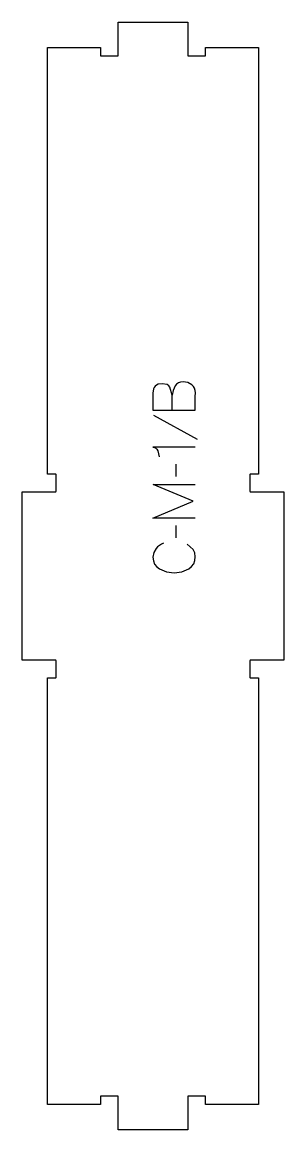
# Model space of a CAD drawing. Header units: millimetres. Extents: x -93 to 93, y -393 to 393.
import ezdxf

# ---------------------------------------------------------------- set-up
doc = ezdxf.new("R2010")
doc.units = ezdxf.units.MM
doc.layers.add('1_ANYTOOL_1MMDEEP_LABELS_S', color=2, linetype='Continuous', true_color=0xffff00)
doc.layers.add('4_ANYTOOL_CUTTHROUGH_OUTSI', color=5, linetype='Continuous', true_color=0x0000ff)

msp = doc.modelspace()

# ---------------------------------------------------------------- linework, layer by layer
at = {"layer": '1_ANYTOOL_1MMDEEP_LABELS_S'}
for p, q in [((0.47, 114.17), (31.24, 96.99)), ((16.11, 79.33), (16.2, 70.54)), ((16.11, 35.83), (16.2, 27.04))]:
    msp.add_line(p, q, dxfattribs=at)
for points in [[(0, 117.6), (30, 117.6), (30, 127.29), (30.09, 129.81), (29.97, 131.56), (29.51, 133.09), (28.69, 134.43), (27.51, 135.56), (24.63, 137.13), (21.47, 137.66), (19.58, 137.48), (17.98, 136.93), (16.67, 136.02), (15.64, 134.74), (14.22, 131.64), (13.54, 128.14)], [(13.67, 117.6), (13.54, 128.14), (12, 133.84), (11.14, 134.95), (9.93, 135.74), (6.47, 136.37), (3.64, 135.95), (2.53, 135.43), (1.62, 134.7), (0.91, 133.76), (0.4, 132.61), (0, 129.69), (0, 117.6)], [(30, 91.46), (-0.04, 91.46), (1.09, 91.18), (2.04, 90.65), (2.8, 89.87), (3.39, 88.84), (4.33, 84.47)], [(30, 40.97), (0, 40.97), (28.37, 52.97), (0.13, 64.97), (30, 64.97)]]:
    msp.add_lwpolyline(points, dxfattribs=at)
msp.add_lwpolyline([(7.5, 23.19, 0.131103), (2.14, 19.41), (0.54, 16.65), (0, 13.33), (0.29, 10.73), (1.18, 8.48), (2.65, 6.55), (4.71, 4.97), (9.62, 2.88), (15, 2.19), (20.39, 2.89), (25.33, 5.01), (27.37, 6.63), (28.83, 8.61), (29.71, 10.96), (30, 13.67), (29.59, 16.52), (28.37, 18.9), (24.17, 22.5)], format="xyb", dxfattribs=at)
at = {"layer": '4_ANYTOOL_CUTTHROUGH_OUTSI'}
msp.add_lwpolyline([(74.75, -72.25), (74.75, -374.75), (37.25, -374.75), (37.25, -369, 0.414214), (37, -368.75), (25, -368.75, 0.414214), (24.75, -369), (24.75, -392.75), (-24.75, -392.75), (-24.75, -369, 0.414214), (-25, -368.75), (-37, -368.75, 0.414214), (-37.25, -369), (-37.25, -374.75), (-74.75, -374.75), (-74.75, -72.25), (-69, -72.25, 0.414214), (-68.75, -72), (-68.75, -60, 0.414214), (-69, -59.75), (-92.75, -59.75), (-92.75, 59.75), (-69, 59.75, 0.414214), (-68.75, 60), (-68.75, 72, 0.414214), (-69, 72.25), (-74.75, 72.25), (-74.75, 374.75), (-37.25, 374.75), (-37.25, 369, 0.414214), (-37, 368.75), (-25, 368.75, 0.414214), (-24.75, 369), (-24.75, 392.75), (24.75, 392.75), (24.75, 369, 0.414214), (25, 368.75), (37, 368.75, 0.414214), (37.25, 369), (37.25, 374.75), (74.75, 374.75), (74.75, 72.25), (69, 72.25, 0.414214), (68.75, 72), (68.75, 60, 0.414214), (69, 59.75), (92.75, 59.75), (92.75, -59.75), (69, -59.75, 0.414214), (68.75, -60), (68.75, -72, 0.414214), (69, -72.25)], format="xyb", close=True, dxfattribs=at)

doc.saveas('drawing.dxf')
